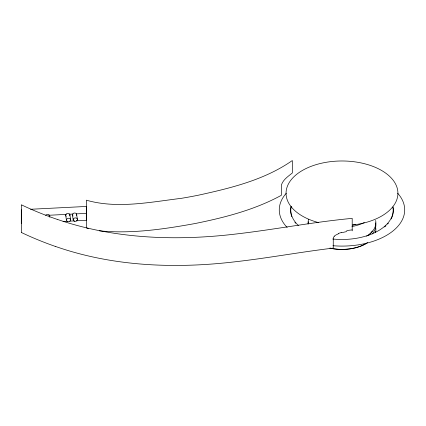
<?xml version="1.0" encoding="UTF-8"?>
<svg xmlns="http://www.w3.org/2000/svg" width="426" height="426" viewBox="0 0 426 426"><rect width="100%" height="100%" fill="white"/><g stroke="black" fill="none" stroke-linecap="round" stroke-linejoin="round"><path stroke-width="0.64" d="M338.388 233.805L336.859 234.513A9.132 7.434 -18.8 0 0 334.335 236.158M341.567 232.713L346.833 231.542M30.587 209.267L86.313 206.456L86.313 220.295L76.361 220.796M48.5 215.284L66.408 214.379M69.065 214.246L73.043 214.044M76.361 213.879L86.313 213.373M63.091 221.467L67.734 221.232M69.726 221.131L74.369 220.897M99.237 230.801C131.235 234.028 163.446 229.225 194.906 223.57C224.624 217.537 254.556 209.933 281.352 195.31L281.352 185.624A3.419 1.986 -59.6 0 1 281.432 184.857C283.205 179.586 288.178 176.343 292.316 172.993L292.316 160.538C264.663 179.884 231.052 188.031 198.575 195.161A324.718 187.477 0 0 1 181.444 198.314C150.33 202.084 117.251 209.038 86.398 200.193L86.398 227.873L88.283 228.506M57.494 219.449C114.711 239.066 176.412 241.127 236.047 233.996C274.866 229.539 313.275 221.967 352.201 218.373L352.201 230.828M55.226 246.35C113.066 266.66 175.629 268.918 236.047 261.676C268.561 257.975 300.761 251.984 333.254 248.102L333.254 238.416A2.955 2.364 -19.8 0 1 333.398 237.655L333.862 236.819A5.027 4.036 -19.4 0 1 334.399 236.206M76.664 214.64L77.404 219.512M72.441 214.853L73.181 219.725M69.912 214.981L70.647 219.853M65.689 215.194L66.429 220.072M49.645 216.003L49.831 217.223M21.556 204.933L21.556 232.612M21.3 209.736L21.3 223.575M346.721 230.615A65.167 58.474 -21.3 0 1 352.18 229.918M338.276 233.554A25.251 21.241 -18.6 0 1 341.503 232.463M55.199 246.377A283.737 163.813 0 0 1 21.582 232.591M57.324 219.427A282.076 162.854 0 0 1 21.588 204.906M375.402 231.265A33.478 19.33 0 0 1 375.221 232.452M366.69 243.177A33.478 19.33 0 0 1 330.049 248.193M355.731 224.273A28.814 16.635 0 0 1 352.685 225.098M73.091 216.067A2.119 1.725 -8.6 0 1 72.883 213.772A2.119 1.725 -8.6 0 1 75.652 213.213A2.119 1.725 -8.6 0 1 76.467 215.386M45.694 215.359A2.119 1.725 -8.6 0 1 48.431 214.502A2.119 1.725 -8.6 0 1 49.507 216.632M66.227 216.323A2.119 1.725 -8.6 0 1 66.227 214.012A2.119 1.725 -8.6 0 1 69.028 213.618A2.119 1.725 -8.6 0 1 69.64 215.844M392.985 207.521A51.274 29.602 0 0 1 391.148 218.98M388.347 223.219A51.274 29.602 0 0 1 387.607 224.087M385.999 225.764A51.274 29.602 0 0 1 384.689 226.962M295.617 223.219A51.274 29.602 0 0 1 294.925 222.335M291.794 216.642A51.274 29.602 0 0 1 291.246 206.312M318.488 222.585A55.934 32.296 0 0 1 301.006 171.295A55.934 32.296 0 0 1 390.887 177.599A55.934 32.296 0 0 1 352.648 224.981M397.655 193.212A62.718 36.21 0 0 1 393.086 230.876A62.718 36.21 0 0 1 332.946 245.717M287.145 227.457A62.718 36.21 0 0 1 286.315 193.212M392.985 206.828A51.274 29.602 0 0 1 332.77 239.007M298.392 225.471A51.274 29.602 0 0 1 290.985 206.828M372.292 230.956A31.95 18.446 0 0 1 368.538 235.381M375.652 227.516A33.899 19.575 0 0 1 375.705 231.797M367.659 242.57A33.899 19.575 0 0 1 329.953 248.092M375.652 222.846A33.899 19.575 0 0 1 372.239 233.949M308.131 224.06A33.899 19.575 0 0 1 308.605 221.696M308.275 223.842A33.899 19.575 0 0 1 308.504 222.841M375.652 220.423A33.899 19.575 0 0 1 366.552 236.185M308.115 223.549A33.899 19.575 0 0 1 308.605 219.273M364.315 222.537A33.899 19.575 0 0 1 351.972 226.515M74.374 221.227A2.119 1.725 -8.6 0 0 77.399 219.39A2.119 1.725 -8.6 0 0 74.108 218.25A2.119 1.725 -8.6 0 0 74.374 221.227M67.617 221.568A2.119 1.725 -8.6 0 0 70.641 219.731A2.119 1.725 -8.6 0 0 67.351 218.591A2.119 1.725 -8.6 0 0 67.617 221.568"/></g></svg>
